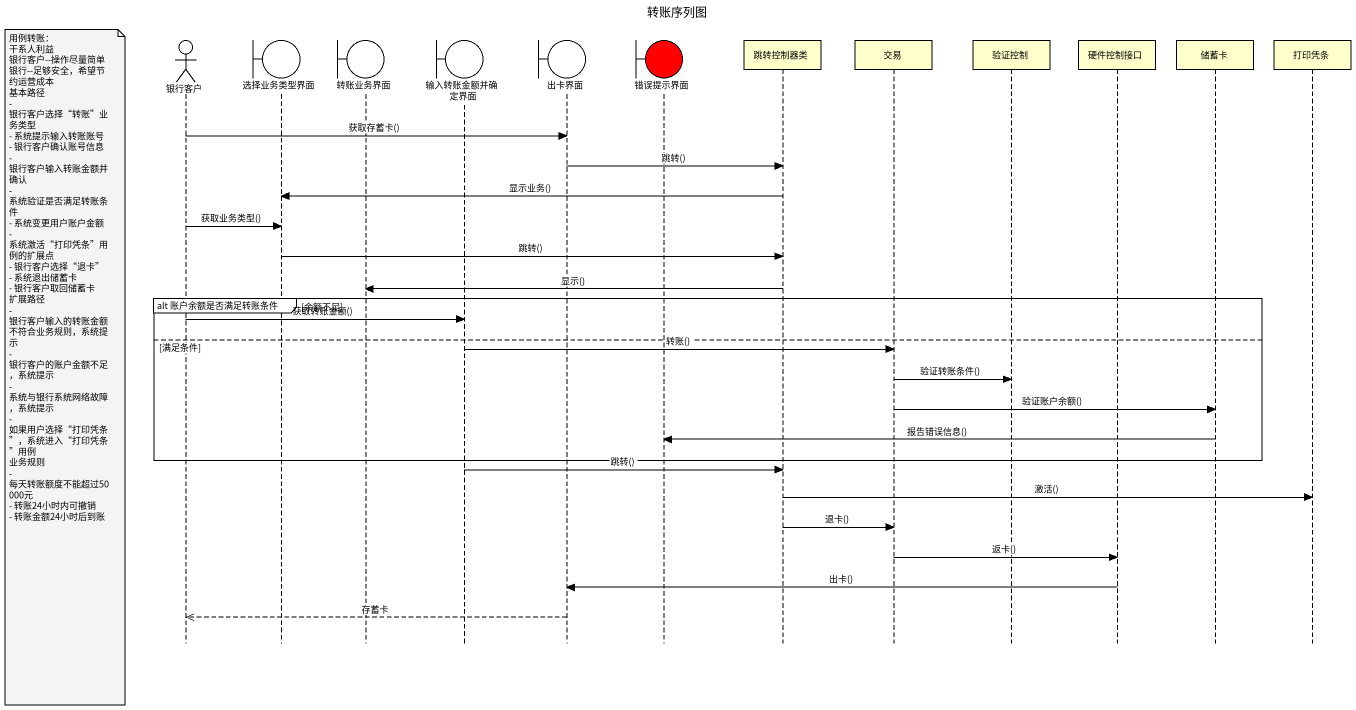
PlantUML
@startuml
title 转账序列图
hide footbox
actor 银行客户
boundary 选择业务类型界面
boundary 转账业务界面
boundary 输入转账金额并确定界面
boundary 出卡界面
boundary 错误提示界面 #FF0000
participant 跳转控制器类
participant 交易
participant 验证控制
participant 硬件控制接口
participant 储蓄卡
participant 打印凭条

银行客户 -> 出卡界面 : 获取存蓄卡()
出卡界面 -> 跳转控制器类 : 跳转()
跳转控制器类 -> 选择业务类型界面 : 显示业务()
银行客户 -> 选择业务类型界面 : 获取业务类型()
选择业务类型界面 -> 跳转控制器类 : 跳转()
跳转控制器类 -> 转账业务界面 : 显示()
group alt 账户余额是否满足转账条件 [余额不足]
  银行客户 -> 输入转账金额并确定界面 : 获取转账金额()
else 满足条件
  输入转账金额并确定界面 -> 交易 : 转账()
  note left of 银行客户
    用例转账：
    干系人利益
    银行客户--操作尽量简单
    银行--足够安全，希望节约运营成本
    基本路径
    - 银行客户选择“转账”业务类型
    - 系统提示输入转账账号
    - 银行客户确认账号信息
    - 银行客户输入转账金额并确认
    - 系统验证是否满足转账条件
    - 系统变更用户账户金额
    - 系统激活“打印凭条”用例的扩展点
    - 银行客户选择“退卡”
    - 系统退出储蓄卡
    - 银行客户取回储蓄卡
    扩展路径
    - 银行客户输入的转账金额不符合业务规则，系统提示
    - 银行客户的账户金额不足，系统提示
    - 系统与银行系统网络故障，系统提示
    - 如果用户选择“打印凭条”，系统进入“打印凭条”用例
    业务规则
    - 每天转账额度不能超过50000元
    - 转账24小时内可撤销
    - 转账金额24小时后到账
  end note
  交易 -> 验证控制 : 验证转账条件()
  交易 -> 储蓄卡 : 验证账户余额()
  储蓄卡 -> 错误提示界面 : 报告错误信息()
end
输入转账金额并确定界面 -> 跳转控制器类 : 跳转()
跳转控制器类 -> 打印凭条 : 激活()
跳转控制器类 -> 交易 : 退卡()
交易 -> 硬件控制接口 : 返卡()
硬件控制接口 -> 出卡界面 : 出卡()
出卡界面 -->> 银行客户 : 存蓄卡
@enduml
